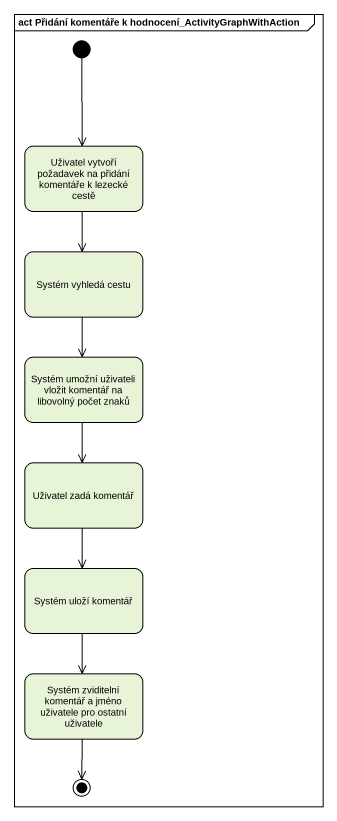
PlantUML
@startuml
mainframe act Přidání komentáře k hodnocení_ActivityGraphWithAction
hide empty description
state "Uživatel vytvoří požadavek na přidání komentáře k lezecké cestě" as Uživatel_vytvoří_požadavek
state "Systém vyhledá cestu" as Systém_vyhledá_cestu
state "Systém umožní uživateli vložit komentář na libovolný počet znaků" as Systém_umožní_uživateli
state "Uživatel zadá komentář" as Uživatel_zadá_komentář
state "Systém uloží komentář" as Systém_uloží_komentář
state "Systém zviditelní komentář a jméno uživatele pro ostatní uživatele" as Systém_zviditelní_komentář
[*] --> Uživatel_vytvoří_požadavek
Uživatel_vytvoří_požadavek --> Systém_vyhledá_cestu
Systém_vyhledá_cestu --> Systém_umožní_uživateli
Systém_umožní_uživateli --> Uživatel_zadá_komentář
Uživatel_zadá_komentář --> Systém_uloží_komentář
Systém_uloží_komentář --> Systém_zviditelní_komentář
Systém_zviditelní_komentář --> [*]
@enduml
